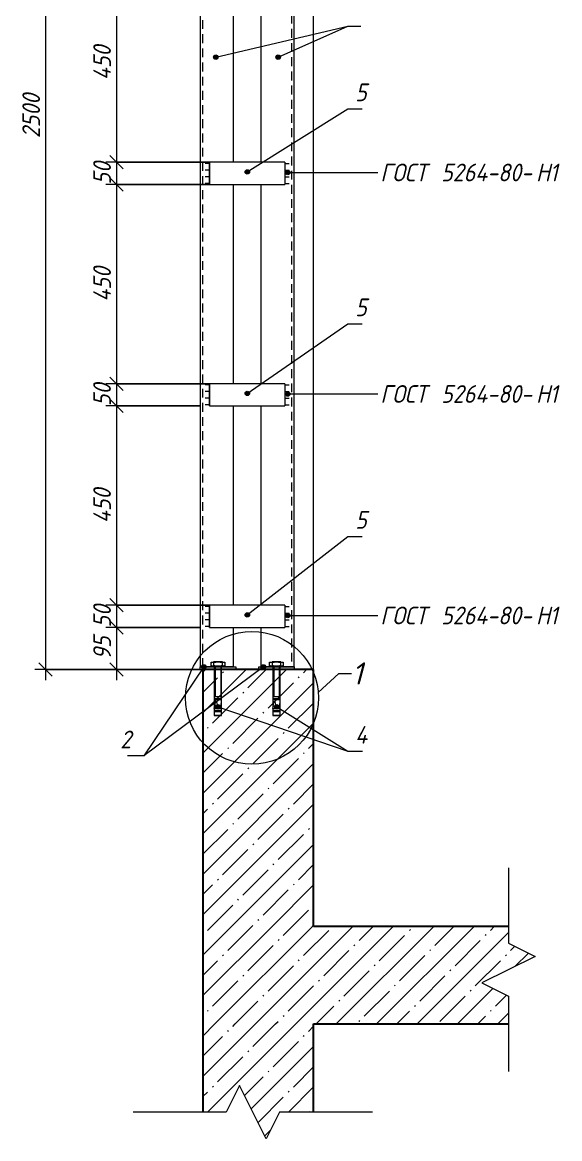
# Model space of a CAD drawing. Header units: millimetres. Extents: x -508 to 38670, y -99 to 8560.
# Drawn here: x -508 to 705, y 3641 to 6161 of the extents above; entities that cross this region are included whole.
import ezdxf

# ---------------------------------------------------------------- set-up
doc = ezdxf.new("R2010")
doc.units = ezdxf.units.MM
doc.linetypes.add('200_ШТРИХ_ш1п0_6_', pattern=[32, 20, -12])
for name, color, linetype, lineweight in [('A-ANNO-DIMS', 7, 'Continuous', 9), ('A-ANNO-DIMS-20', 7, 'Continuous', 9), ('A-DETL-1', 7, 'Continuous', 5), ('A-DETL-2', 7, '200_ШТРИХ_ш1п0_6_', 5), ('A-DETL-GENF-1', 7, 'Continuous', 5), ('A-FLOR-FNSH-1', 7, 'Continuous', 30), ('A-FLOR-PATT-1', 7, 'Continuous', 5), ('A-GENM', 7, 'Continuous', 9), ('A-GENM-IDEN', 7, 'Continuous', 9), ('A-WALL-1', 7, 'Continuous', 30), ('A-WALL-PATT-1', 7, 'Continuous', 5), ('G-ANNO-TEXT', 7, 'Continuous', 9), ('S-COLS', 7, 'Continuous', 9)]:
    doc.layers.add(name, color=color, linetype=linetype, lineweight=lineweight)
doc.styles.add('ISOCPEUR_I', font='isocpeui.ttf', dxfattribs={"width": 0.9, "height": 40})
doc.styles.add('ISOCPEUR_I_1', font='isocpeui.ttf', dxfattribs={"height": 50})
doc.dimstyles.new('ISO-2_0_0_9К_СРЕДНИЙ', dxfattribs={"dimscale": 304.8, "dimtxt": 39.839247, "dimasz": 0.098425, "dimexe": 0.07874, "dimexo": 0, "dimgap": 0, "dimtad": 1, "dimdec": 0, "dimzin": 0, "dimdsep": 46, "dimtxsty": 'ISOCPEUR_I', "dimblk1": 'OBLIQUE', "dimblk2": 'OBLIQUE', "dimsah": 1, "dimcen": 0.09, "dimdle": 0.07874, "dimazin": 0, "dimtfac": 1, "dimtdec": 4, "dimtix": 1, "dimtmove": 0, "dimatfit": 3, "dimfxl": 1, "dimtvp": 1, "dimtolj": 1, "dimtzin": 0, "dimarcsym": 2})
pattern_1 = [(45, (1427.15, 4305), (-45.6197, 45.6197), []), (45, (1472.766, 4305), (-45.6197, 45.6197), [80.645, -16.129, 2.682, -13.447])]

# ---------------------------------------------------------------- blocks, each defined once
blk = doc.blocks.new('Фахверк_Влож_Полоса боковая - Полоса_Фахверка-25655111-АР1_1_Ф-11 и Ф-11_1_2 эт_')
at = {"layer": 'A-GENM'}
for p, q in [((-85, 6795), (-85, 6845)), ((85, 6845), (-85, 6845)), ((85, 6845), (85, 6795)), ((-85, 6795), (85, 6795))]:
    blk.add_line(p, q, dxfattribs=at)
blk = doc.blocks.new('Фахверк_Влож_Уголок - Уголок_Фахверка-25655112-АР1_1_Ф-11 и Ф-11_1_2 эт_')
at = {"layer": 'A-GENM'}
for p, q in [((31, 7170), (31, 6845)), ((106, 4706), (106, 7170)), ((31, 6795), (31, 6345)), ((31, 6295), (31, 5845)), ((31, 5795), (31, 5345)), ((31, 5295), (31, 4845)), ((31, 4795), (31, 4706)), ((106, 4706), (31, 4706))]:
    blk.add_line(p, q, dxfattribs=at)
blk = doc.blocks.new('Фахверк_Влож_Полоса нижняя - Полоса_Фахверка-25617960-АР1_1_Ф-11 и Ф-11_1_2 эт_')
at = {"layer": 'A-GENM'}
for p, q in [((26, 4700), (26, 4706)), ((26, 4706), (106, 4706)), ((106, 4706), (106, 4700))]:
    blk.add_line(p, q, dxfattribs=at)
blk = doc.blocks.new('Фахверк_Влож_Полоса нижняя - Полоса_Фахверка-V1-АР1_1_Ф-11 и Ф-11_1_2 эт_')
at = {"layer": 'A-GENM'}
for p, q in [((-106, 4700), (-106, 4706)), ((-106, 4706), (-26, 4706)), ((-106, 4700), (-100, 4700)), ((-26, 4706), (-26, 4700))]:
    blk.add_line(p, q, dxfattribs=at)
blk = doc.blocks.new('Фахверк_Влож_Уголок - Уголок_Фахверка-25655113-АР1_1_Ф-11 и Ф-11_1_2 эт_')
at = {"layer": 'A-GENM'}
for p, q in [((-106, 7170), (-31, 7170)), ((-106, 7170), (-106, 4706)), ((-31, 6845), (-31, 7170)), ((-31, 6345), (-31, 6795)), ((-31, 5845), (-31, 6295)), ((-31, 5345), (-31, 5795)), ((-31, 4845), (-31, 5295)), ((-31, 4706), (-31, 4795)), ((-31, 4706), (-106, 4706))]:
    blk.add_line(p, q, dxfattribs=at)
blk = doc.blocks.new('DET_L_Линия разрыва1 - М20-27084405-АР1_1_Ф-11 и Ф-11_1_2 эт_')
at = {"layer": 'A-DETL-GENF-1'}
for p, q in [((590, 4252.5), (590, 4082.5)), ((590, 4082.5), (650, 4052.5)), ((650, 4052.5), (530, 3992.5)), ((530, 3992.5), (590, 3962.5)), ((590, 3962.5), (590, 3792.5))]:
    blk.add_line(p, q, dxfattribs=at)
blk = doc.blocks.new('DET_L_Линия разрыва1 - М20-27084429-АР1_1_Ф-11 и Ф-11_1_2 эт_')
at = {"layer": 'A-DETL-GENF-1'}
for p, q in [((-17.2, 3761), (-47.2, 3701)), ((42.8, 3641), (-17.2, 3761)), ((-47.2, 3701), (-257.2, 3701)), ((72.8, 3701), (42.8, 3641)), ((282.8, 3701), (72.8, 3701))]:
    blk.add_line(p, q, dxfattribs=at)
blk = doc.blocks.new('DIMBLOCK5-АР1_1_Ф-11 и Ф-11_1_2 эт_')
at = {"layer": 'A-ANNO-DIMS-20', "lineweight": 20}
for p, q in [((-295.3, 6295), (-310.3, 6310)), ((-295.3, 6295), (-280.3, 6280)), ((-295.3, 5845), (-310.3, 5860)), ((-295.3, 5845), (-280.3, 5830))]:
    blk.add_line(p, q, dxfattribs=at)
at = {"layer": 'A-ANNO-DIMS-20'}
for p, q in [((-85, 6295), (-319.3, 6295)), ((-295.3, 6295), (-295.3, 5845)), ((-295.3, 6295), (-85, 6295)), ((-85, 5845), (-319.3, 5845)), ((-295.3, 5845), (-85, 5845))]:
    blk.add_line(p, q, dxfattribs=at)
at = {"layer": 'A-ANNO-DIMS-20', "color": 0, "insert": (-347.6, 6030.5), "char_height": 40, "width": 94.695, "attachment_point": 1, "rotation": 90, "line_spacing_factor": 1.149209, "style": 'ISOCPEUR_I'}
blk.add_mtext('450', dxfattribs=at)
blk = doc.blocks.new('_Oblique')
at = {"color": 0, "linetype": 'ByBlock', "lineweight": -2}
blk.add_line((-0.5, -0.5), (0.5, 0.5), dxfattribs=at)
blk = doc.blocks.new('DIMBLOCK6-АР1_1_Ф-11 и Ф-11_1_2 эт_')
at = {"layer": 'A-ANNO-DIMS-20', "lineweight": 20}
for p, q in [((-295.3, 5845), (-310.3, 5860)), ((-295.3, 5845), (-280.3, 5830)), ((-295.3, 5795), (-310.3, 5810)), ((-295.3, 5795), (-280.3, 5780))]:
    blk.add_line(p, q, dxfattribs=at)
at = {"layer": 'A-ANNO-DIMS-20'}
for p, q in [((-85, 5845), (-319.3, 5845)), ((-295.3, 5845), (-295.3, 5795)), ((-295.3, 5845), (-85, 5845)), ((-85, 5795), (-319.3, 5795)), ((-295.3, 5795), (-85, 5795))]:
    blk.add_line(p, q, dxfattribs=at)
at = {"layer": 'A-ANNO-DIMS-20', "color": 0, "insert": (-347.6, 5794.7), "char_height": 40, "width": 60.678, "attachment_point": 1, "rotation": 90, "line_spacing_factor": 1.149209, "style": 'ISOCPEUR_I'}
blk.add_mtext('50', dxfattribs=at)
blk = doc.blocks.new('DIMBLOCK7-АР1_1_Ф-11 и Ф-11_1_2 эт_')
at = {"layer": 'A-ANNO-DIMS-20', "lineweight": 20}
for p, q in [((-295.3, 5795), (-310.3, 5810)), ((-295.3, 5795), (-280.3, 5780)), ((-295.3, 5345), (-310.3, 5360)), ((-295.3, 5345), (-280.3, 5330))]:
    blk.add_line(p, q, dxfattribs=at)
at = {"layer": 'A-ANNO-DIMS-20'}
for p, q in [((-85, 5795), (-319.3, 5795)), ((-295.3, 5795), (-295.3, 5345)), ((-295.3, 5795), (-85, 5795)), ((-85, 5345), (-319.3, 5345)), ((-295.3, 5345), (-85, 5345))]:
    blk.add_line(p, q, dxfattribs=at)
at = {"layer": 'A-ANNO-DIMS-20', "color": 0, "insert": (-347.6, 5530.5), "char_height": 40, "width": 94.695, "attachment_point": 1, "rotation": 90, "line_spacing_factor": 1.149209, "style": 'ISOCPEUR_I'}
blk.add_mtext('450', dxfattribs=at)
blk = doc.blocks.new('DIMBLOCK8-АР1_1_Ф-11 и Ф-11_1_2 эт_')
at = {"layer": 'A-ANNO-DIMS-20'}
for p, q in [((-85, 5345), (-319.3, 5345)), ((-295.3, 5345), (-295.3, 5295)), ((-295.3, 5345), (-85, 5345)), ((-106, 5295), (-319.3, 5295)), ((-295.3, 5295), (-106, 5295))]:
    blk.add_line(p, q, dxfattribs=at)
at = {"layer": 'A-ANNO-DIMS-20', "lineweight": 20}
for p, q in [((-295.3, 5345), (-310.3, 5360)), ((-295.3, 5345), (-280.3, 5330)), ((-295.3, 5295), (-310.3, 5310)), ((-295.3, 5295), (-280.3, 5280))]:
    blk.add_line(p, q, dxfattribs=at)
at = {"layer": 'A-ANNO-DIMS-20', "color": 0, "insert": (-347.6, 5294.7), "char_height": 40, "width": 60.678, "attachment_point": 1, "rotation": 90, "line_spacing_factor": 1.149209, "style": 'ISOCPEUR_I'}
blk.add_mtext('50', dxfattribs=at)
blk = doc.blocks.new('DIMBLOCK9-АР1_1_Ф-11 и Ф-11_1_2 эт_')
at = {"layer": 'A-ANNO-DIMS-20'}
for p, q in [((-106, 5295), (-319.3, 5295)), ((-295.3, 5295), (-295.3, 4845)), ((-295.3, 5295), (-106, 5295)), ((-85, 4845), (-319.3, 4845)), ((-295.3, 4845), (-85, 4845))]:
    blk.add_line(p, q, dxfattribs=at)
at = {"layer": 'A-ANNO-DIMS-20', "lineweight": 20}
for p, q in [((-295.3, 5295), (-310.3, 5310)), ((-295.3, 5295), (-280.3, 5280)), ((-295.3, 4845), (-310.3, 4860)), ((-295.3, 4845), (-280.3, 4830))]:
    blk.add_line(p, q, dxfattribs=at)
at = {"layer": 'A-ANNO-DIMS-20', "color": 0, "insert": (-347.6, 5030.5), "char_height": 40, "width": 94.695, "attachment_point": 1, "rotation": 90, "line_spacing_factor": 1.149209, "style": 'ISOCPEUR_I'}
blk.add_mtext('450', dxfattribs=at)
blk = doc.blocks.new('DIMBLOCK10-АР1_1_Ф-11 и Ф-11_1_2 эт_')
at = {"layer": 'A-ANNO-DIMS-20'}
for p, q in [((-85, 4845), (-319.3, 4845)), ((-295.3, 4845), (-295.3, 4795)), ((-295.3, 4845), (-85, 4845)), ((-106, 4795), (-319.3, 4795)), ((-295.3, 4795), (-106, 4795))]:
    blk.add_line(p, q, dxfattribs=at)
at = {"layer": 'A-ANNO-DIMS-20', "lineweight": 20}
for p, q in [((-295.3, 4845), (-310.3, 4860)), ((-295.3, 4845), (-280.3, 4830)), ((-295.3, 4795), (-310.3, 4810)), ((-295.3, 4795), (-280.3, 4780))]:
    blk.add_line(p, q, dxfattribs=at)
at = {"layer": 'A-ANNO-DIMS-20', "color": 0, "insert": (-347.6, 4794.7), "char_height": 40, "width": 60.678, "attachment_point": 1, "rotation": 90, "line_spacing_factor": 1.149209, "style": 'ISOCPEUR_I'}
blk.add_mtext('50', dxfattribs=at)
blk = doc.blocks.new('DIMBLOCK11-АР1_1_Ф-11 и Ф-11_1_2 эт_')
at = {"layer": 'A-ANNO-DIMS-20'}
for p, q in [((-106, 4795), (-319.3, 4795)), ((-295.3, 4795), (-295.3, 4676)), ((-295.3, 4795), (-106, 4795)), ((-100, 4700), (-319.3, 4700)), ((-295.3, 4700), (-100, 4700))]:
    blk.add_line(p, q, dxfattribs=at)
at = {"layer": 'A-ANNO-DIMS-20', "lineweight": 20}
for p, q in [((-295.3, 4795), (-310.3, 4810)), ((-295.3, 4795), (-280.3, 4780)), ((-295.3, 4700), (-310.3, 4715)), ((-295.3, 4700), (-280.3, 4685))]:
    blk.add_line(p, q, dxfattribs=at)
at = {"layer": 'A-ANNO-DIMS-20', "color": 0, "insert": (-347.6, 4722.2), "char_height": 40, "width": 60.678, "attachment_point": 1, "rotation": 90, "line_spacing_factor": 1.149209, "style": 'ISOCPEUR_I'}
blk.add_mtext('95', dxfattribs=at)
blk = doc.blocks.new('DIMBLOCK12-АР1_1_Ф-11 и Ф-11_1_2 эт_')
at = {"layer": 'A-ANNO-DIMS-20', "lineweight": 20}
for p, q in [((-455.3, 7200), (-470.3, 7215)), ((-455.3, 7200), (-440.3, 7185)), ((-455.3, 4700), (-470.3, 4715)), ((-455.3, 4700), (-440.3, 4685))]:
    blk.add_line(p, q, dxfattribs=at)
at = {"layer": 'A-ANNO-DIMS-20'}
for p, q in [((-455.3, 7224), (-455.3, 4676)), ((-100, 7200), (-479.3, 7200)), ((-455.3, 7200), (-100, 7200)), ((-100, 4700), (-479.3, 4700)), ((-455.3, 4700), (-100, 4700))]:
    blk.add_line(p, q, dxfattribs=at)
at = {"layer": 'A-ANNO-DIMS-20', "color": 0, "insert": (-507.6, 5899.4), "char_height": 40, "width": 121.356, "attachment_point": 1, "rotation": 90, "line_spacing_factor": 1.149209, "style": 'ISOCPEUR_I'}
blk.add_mtext('2500', dxfattribs=at)

msp = doc.modelspace()

# ---------------------------------------------------------------- hatches: boundary and pattern name
at = {"layer": 'A-FLOR-PATT-1'}
h = msp.add_hatch(dxfattribs=at)
h.set_pattern_fill('FP_1', color=256, style=0, pattern_type=2)
h.set_pattern_definition(pattern_1)
h.paths.add_polyline_path([(150, 3900), (590, 3900), (590, 3962.5), (530, 3992.5), (650, 4052.5), (590, 4082.5), (590, 4120), (-100, 4120), (-100, 3900)], flags=0)
at = {"layer": 'A-GENM-IDEN'}
h = msp.add_hatch(color=256, dxfattribs=at)
edge = h.paths.add_edge_path(flags=0)
edge.add_arc((-70.9, 6082.4), 5, 0, 360)
h = msp.add_hatch(color=256, dxfattribs=at)
edge = h.paths.add_edge_path(flags=0)
edge.add_arc((69.9, 6082.4), 5, 0, 360)
h = msp.add_hatch(color=256, dxfattribs=at)
edge = h.paths.add_edge_path(flags=0)
edge.add_arc((0.3, 5823.3), 5, 0, 360)
h = msp.add_hatch(color=256, dxfattribs=at)
edge = h.paths.add_edge_path(flags=0)
edge.add_arc((0.3, 5323.3), 5, 0, 360)
h = msp.add_hatch(color=256, dxfattribs=at)
edge = h.paths.add_edge_path(flags=0)
edge.add_arc((0.3, 4823.3), 5, 0, 360)
h = msp.add_hatch(color=256, dxfattribs=at)
edge = h.paths.add_edge_path(flags=0)
edge.add_arc((-97.8, 4706), 5, 0, 360)
h = msp.add_hatch(color=256, dxfattribs=at)
edge = h.paths.add_edge_path(flags=0)
edge.add_arc((36.5, 4706), 5, 0, 360)
h = msp.add_hatch(color=256, dxfattribs=at)
edge = h.paths.add_edge_path(flags=0)
edge.add_arc((-66.1, 4615.9), 5, 0, 360)
h = msp.add_hatch(color=256, dxfattribs=at)
edge = h.paths.add_edge_path(flags=0)
edge.add_arc((66.7, 4615.9), 5, 0, 360)
at = {"layer": 'A-WALL-PATT-1'}
h = msp.add_hatch(dxfattribs=at)
h.set_pattern_fill('FP_1', color=256, style=0, pattern_type=2)
h.set_pattern_definition(pattern_1)
h.paths.add_polyline_path([(-100, 4120), (150, 4120), (150, 4700), (-100, 4700)], flags=0)
h = msp.add_hatch(dxfattribs=at)
h.set_pattern_fill('FP_1', color=256, style=0, pattern_type=2)
h.set_pattern_definition(pattern_1)
h.paths.add_polyline_path([(42.8, 3641), (72.8, 3701), (150, 3701), (150, 3900), (-100, 3900), (-100, 3701), (-47.2, 3701), (-17.2, 3761), (12.8, 3701)], flags=0)
at = {"layer": 'G-ANNO-TEXT'}
h = msp.add_hatch(color=256, dxfattribs=at)
edge = h.paths.add_edge_path(flags=0)
edge.add_arc((91.5, 5822), 5, 0, 360)
h = msp.add_hatch(color=256, dxfattribs=at)
edge = h.paths.add_edge_path(flags=0)
edge.add_arc((91.5, 5322), 5, 0, 360)
h = msp.add_hatch(color=256, dxfattribs=at)
edge = h.paths.add_edge_path(flags=0)
edge.add_arc((91.5, 4822), 5, 0, 360)

# ---------------------------------------------------------------- linework, layer by layer
at = {"layer": 'A-DETL-1'}
for p, q in [((-85, 5842.5), (-95, 5842.5)), ((-85, 5827.5), (-95, 5827.5)), ((-85, 5845), (-85, 5795)), ((85, 5845), (85, 5795)), ((85, 5842.5), (95, 5842.5)), ((85, 5827.5), (95, 5827.5)), ((-85, 5812.5), (-95, 5812.5)), ((-85, 5797.5), (-95, 5797.5)), ((85, 5812.5), (95, 5812.5)), ((85, 5797.5), (95, 5797.5)), ((-85, 5342.5), (-95, 5342.5)), ((-85, 5345), (-85, 5295)), ((85, 5345), (85, 5295)), ((85, 5342.5), (95, 5342.5)), ((-85, 5327.5), (-95, 5327.5)), ((85, 5327.5), (95, 5327.5)), ((-85, 5312.5), (-95, 5312.5)), ((-85, 5297.5), (-95, 5297.5)), ((85, 5312.5), (95, 5312.5)), ((85, 5297.5), (95, 5297.5)), ((-85, 4842.5), (-95, 4842.5)), ((-85, 4845), (-85, 4795)), ((85, 4845), (85, 4795)), ((85, 4842.5), (95, 4842.5)), ((-85, 4827.5), (-95, 4827.5)), ((85, 4827.5), (95, 4827.5)), ((-85, 4812.5), (-95, 4812.5)), ((-85, 4797.5), (-95, 4797.5)), ((85, 4812.5), (95, 4812.5)), ((85, 4797.5), (95, 4797.5)), ((-81.4, 4716.4), (-75.9, 4717.2)), ((-81.4, 4708.2), (-81.4, 4716.4)), ((-56.1, 4717.2), (-75.9, 4717.2)), ((-75.9, 4717.2), (-75.9, 4707.4)), ((-56.1, 4717.2), (-50.6, 4716.4)), ((-56.1, 4707.4), (-56.1, 4717.2)), ((-50.6, 4716.4), (-50.6, 4708.2)), ((50.6, 4716.4), (56.1, 4717.2)), ((50.6, 4708.2), (50.6, 4716.4)), ((75.9, 4717.2), (56.1, 4717.2)), ((56.1, 4717.2), (56.1, 4707.4)), ((75.9, 4717.2), (81.4, 4716.4)), ((75.9, 4707.4), (75.9, 4717.2)), ((81.4, 4716.4), (81.4, 4708.2)), ((-75.9, 4707.4), (-81.4, 4708.2)), ((-53.3, 4707.4), (-78.7, 4707.4)), ((-78.7, 4707.4), (-78.7, 4706)), ((-53.3, 4706), (-78.7, 4706)), ((-56.1, 4707.4), (-75.9, 4707.4)), ((-74.3, 4706), (-74.3, 4596)), ((-72.2, 4706), (-72.2, 4638.9)), ((-71.5, 4706), (-69.5, 4706)), ((-59.8, 4706), (-59.8, 4638.9)), ((-57.7, 4596), (-57.7, 4706)), ((-50.6, 4708.2), (-56.1, 4707.4)), ((-53.3, 4706), (-53.3, 4707.4)), ((56.1, 4707.4), (50.6, 4708.2)), ((78.7, 4707.4), (53.3, 4707.4)), ((53.3, 4707.4), (53.3, 4706)), ((78.7, 4706), (53.3, 4706)), ((75.9, 4707.4), (56.1, 4707.4)), ((57.7, 4706), (57.7, 4596)), ((59.8, 4706), (59.8, 4638.9)), ((60.5, 4706), (62.5, 4706)), ((72.2, 4706), (72.2, 4638.9)), ((74.3, 4596), (74.3, 4706)), ((81.4, 4708.2), (75.9, 4707.4)), ((78.7, 4706), (78.7, 4707.4)), ((-74.3, 4638.9), (-57.7, 4638.9)), ((57.7, 4638.9), (74.3, 4638.9)), ((-74.3, 4634.8), (-57.7, 4634.8)), ((-74.3, 4632.7), (-57.7, 4632.7)), ((-74.3, 4611.8), (-57.7, 4611.8)), ((-72.2, 4634.8), (-72.2, 4632.7)), ((-72.1, 4634.8), (-72.1, 4632.7)), ((57.7, 4634.8), (74.3, 4634.8)), ((57.7, 4632.7), (74.3, 4632.7)), ((57.7, 4611.8), (74.3, 4611.8)), ((59.8, 4634.8), (59.8, 4632.7)), ((59.9, 4634.8), (59.9, 4632.7)), ((-74.3, 4607.6), (-57.7, 4607.6)), ((-57.7, 4596), (-74.3, 4596)), ((-74.3, 4596), (-57.7, 4596)), ((-73.3, 4605.6), (-58.7, 4605.6)), ((57.7, 4607.6), (74.3, 4607.6)), ((74.3, 4596), (57.7, 4596)), ((57.7, 4596), (74.3, 4596)), ((58.7, 4605.6), (73.3, 4605.6))]:
    msp.add_line(p, q, dxfattribs=at)
msp.add_circle((10.7, 4636.1), 150, dxfattribs=at)
for centre, radius, start, end in [((-78.3, 4711.9), 4.23, 56.0803, 137.7236), ((-66, 4673.5), 42.8, 76.6145, 103.3855), ((-53.7, 4711.9), 4.23, 42.2764, 123.9197), ((53.7, 4711.9), 4.23, 56.0803, 137.7236), ((66, 4673.5), 42.8, 76.6145, 103.3855), ((78.3, 4711.9), 4.23, 42.2764, 123.9197), ((-78.3, 4712.7), 4.23, 222.2764, 303.9197), ((-66, 4751.2), 42.8, 256.6145, 283.3855), ((-53.7, 4712.7), 4.23, 236.0803, 317.7236), ((53.7, 4712.7), 4.23, 222.2764, 303.9197), ((66, 4751.2), 42.8, 256.6145, 283.3855), ((78.3, 4712.7), 4.23, 236.0803, 317.7236), ((-73.1, 4606.9), 1.38, 210.8995, 261.2766), ((-58.9, 4606.9), 1.38, 278.7234, 329.1005), ((58.9, 4606.9), 1.38, 210.8995, 261.2766), ((73.1, 4606.9), 1.38, 278.7234, 329.1005)]:
    msp.add_arc(centre, radius, start, end, dxfattribs=at)
for points in [[(-74.3, 4611.8), (-73.1, 4616.5), (-70.6, 4642), (-66.9, 4604.5), (-57.7, 4616.5), (-57.7, 4627.5)], [(57.7, 4611.8), (58.9, 4616.5), (61.4, 4642), (65.1, 4604.5), (74.3, 4616.5), (74.3, 4627.5)]]:
    msp.add_open_spline(points, degree=3, knots=[3.947128, 3.947128, 3.947128, 3.947128, 10.095996, 20.129437, 28.583816, 28.583816, 28.583816, 28.583816], dxfattribs=at)
at = {"layer": 'A-DETL-2'}
for p, q in [((-100, 4706), (-100, 7170)), ((100, 7170), (100, 4706))]:
    msp.add_line(p, q, dxfattribs=at)
at = {"layer": 'A-FLOR-FNSH-1'}
for p, q in [((-100, 4120), (-100, 3900)), ((590, 4120), (150, 4120)), ((150, 3900), (590, 3900))]:
    msp.add_line(p, q, dxfattribs=at)
at = {"layer": 'A-GENM-IDEN'}
for p, q in [((-70.9, 6082.4), (227.1, 6152.3)), ((69.9, 6082.4), (227.1, 6152.3)), ((227.1, 6152.3), (256.4, 6152.3)), ((227.1, 6152.3), (256.4, 6152.3)), ((0.3, 5823.3), (227.1, 5965.7)), ((227.1, 5965.7), (259.3, 5965.7)), ((0.3, 5323.3), (227.1, 5480.4)), ((227.1, 5480.4), (259.3, 5480.4)), ((0.3, 4823.3), (227.1, 5000.5)), ((227.1, 5000.5), (259.3, 5000.5)), ((36.5, 4706), (-233.1, 4504.9)), ((-97.8, 4706), (-233.1, 4504.9)), ((-66.1, 4615.9), (227.1, 4515.5)), ((66.7, 4615.9), (227.1, 4515.5)), ((227.1, 4515.5), (259.9, 4515.5)), ((227.1, 4515.5), (259.9, 4515.5)), ((-233.1, 4504.9), (-270.4, 4504.9)), ((-233.1, 4504.9), (-270.4, 4504.9))]:
    msp.add_line(p, q, dxfattribs=at)
for centre in [(-70.9, 6082.4), (69.9, 6082.4), (0.3, 5823.3), (0.3, 5323.3), (0.3, 4823.3), (-97.8, 4706), (36.5, 4706), (-66.1, 4615.9), (66.7, 4615.9)]:
    msp.add_circle(centre, 5, dxfattribs=at)
at = {"layer": 'A-WALL-1'}
for p, q in [((150, 4700), (-100, 4700)), ((-100, 4700), (-100, 4120)), ((150, 4120), (150, 4700)), ((-100, 3900), (-100, 3701)), ((150, 3701), (150, 3900))]:
    msp.add_line(p, q, dxfattribs=at)
at = {"layer": 'G-ANNO-TEXT'}
for p, q in [((91.5, 5822), (294.6, 5822)), ((91.5, 5322), (294.6, 5322)), ((91.5, 4822), (294.6, 4822)), ((160.1, 4648.4), (207.1, 4691.2)), ((207.1, 4691.2), (235.7, 4691.2))]:
    msp.add_line(p, q, dxfattribs=at)
for centre in [(91.5, 5822), (91.5, 5322), (91.5, 4822)]:
    msp.add_circle(centre, 5, dxfattribs=at)
at = {"layer": 'S-COLS'}
msp.add_line((150, 4700), (150, 7200), dxfattribs=at)

# ---------------------------------------------------------------- block references
at = {"layer": 'A-DETL-GENF-1'}
for name in ['DET_L_Линия разрыва1 - М20-27084405-АР1_1_Ф-11 и Ф-11_1_2 эт_', 'DET_L_Линия разрыва1 - М20-27084429-АР1_1_Ф-11 и Ф-11_1_2 эт_']:
    msp.add_blockref(name, (0, 0), dxfattribs=at)
at = {"layer": 'A-GENM'}
for name, p in [('Фахверк_Влож_Уголок - Уголок_Фахверка-25655113-АР1_1_Ф-11 и Ф-11_1_2 эт_', (0, 0)), ('Фахверк_Влож_Уголок - Уголок_Фахверка-25655112-АР1_1_Ф-11 и Ф-11_1_2 эт_', (0, 0)), ('Фахверк_Влож_Полоса боковая - Полоса_Фахверка-25655111-АР1_1_Ф-11 и Ф-11_1_2 эт_', (0, -1000)), ('Фахверк_Влож_Полоса боковая - Полоса_Фахверка-25655111-АР1_1_Ф-11 и Ф-11_1_2 эт_', (0, -1500)), ('Фахверк_Влож_Полоса боковая - Полоса_Фахверка-25655111-АР1_1_Ф-11 и Ф-11_1_2 эт_', (0, -2000)), ('Фахверк_Влож_Полоса нижняя - Полоса_Фахверка-V1-АР1_1_Ф-11 и Ф-11_1_2 эт_', (0, 0)), ('Фахверк_Влож_Полоса нижняя - Полоса_Фахверка-25617960-АР1_1_Ф-11 и Ф-11_1_2 эт_', (0, 0))]:
    msp.add_blockref(name, p, dxfattribs=at)

# ---------------------------------------------------------------- texts
at = {"layer": 'A-GENM-IDEN', "char_height": 40, "attachment_point": 1, "style": 'ISOCPEUR_I'}
for s, insert, width in [('\\fISOCPEUR|b0|i1|c204|p34|;\\W.9;5', (243.8, 6022.9), 31.747), ('\\fISOCPEUR|b0|i1|c204|p34|;\\W.9;5', (243.8, 5537.6), 31.747), ('\\fISOCPEUR|b0|i1|c204|p34|;\\W.9;5', (243.8, 5057.7), 31.747), ('\\fISOCPEUR|b0|i1|c204|p34|;\\W.9;2', (-286.5, 4562.1), 31.747), ('\\fISOCPEUR|b0|i1|c204|p34|;\\W.9;2', (-286.5, 4562.1), 31.747), ('\\fISOCPEUR|b0|i1|c204|p34|;\\W.9;4', (243.8, 4572.7), 37.519), ('\\fISOCPEUR|b0|i1|c204|p34|;\\W.9;4', (243.8, 4572.7), 37.519)]:
    msp.add_mtext(s, dxfattribs=dict(at, insert=insert, width=width))
at = {"layer": 'G-ANNO-TEXT', "attachment_point": 1}
for s, insert, char_height, width, style in [('ГОСТ', (300.6, 5842), 40, 138.532, 'ISOCPEUR_I'), (' 5264-80-', (414.9, 5842), 40, 287.164, 'ISOCPEUR_I'), ('\\fISOCPEUR|b0|i1|c204|p34|;\\W.9;Н', (651.9, 5842), 40, 37.519, 'ISOCPEUR_I'), ('\\fISOCPEUR|b0|i1|c204|p34|;\\W.9;1', (682.8, 5842), 40, 23.089, 'ISOCPEUR_I'), ('ГОСТ', (300.6, 5342), 40, 138.532, 'ISOCPEUR_I'), (' 5264-80-', (414.9, 5342), 40, 287.164, 'ISOCPEUR_I'), ('\\fISOCPEUR|b0|i1|c204|p34|;\\W.9;Н', (651.9, 5342), 40, 37.519, 'ISOCPEUR_I'), ('\\fISOCPEUR|b0|i1|c204|p34|;\\W.9;1', (682.8, 5342), 40, 23.089, 'ISOCPEUR_I'), ('ГОСТ', (300.6, 4842), 40, 138.532, 'ISOCPEUR_I'), (' 5264-80-', (414.9, 4842), 40, 287.164, 'ISOCPEUR_I'), ('\\fISOCPEUR|b0|i1|c204|p34|;\\W.9;Н', (651.9, 4842), 40, 37.519, 'ISOCPEUR_I'), ('\\fISOCPEUR|b0|i1|c204|p34|;\\W.9;1', (682.8, 4842), 40, 23.089, 'ISOCPEUR_I'), ('\\fISOCPEUR|b0|i1|c204|p34|;1', (235.7, 4716.2), 50, 32.068, 'ISOCPEUR_I_1')]:
    msp.add_mtext(s, dxfattribs=dict(at, insert=insert, char_height=char_height, width=width, style=style))

# ---------------------------------------------------------------- dimensions: what is measured, and where the dimension line sits
at = {"layer": 'A-ANNO-DIMS'}
for base, p1, p2, override, picture, middle in [((-455.3, 4700), (-100, 7200), (-100, 4700), {"dimpost": '<>', "dimfxl": 2500}, 'DIMBLOCK12-АР1_1_Ф-11 и Ф-11_1_2 эт_', (-475.3, 5950)), ((-295.3, 5845), (-85, 6295), (-85, 5845), {"dimpost": '<>', "dimfxl": 450}, 'DIMBLOCK5-АР1_1_Ф-11 и Ф-11_1_2 эт_', (-315.3, 6070)), ((-295.3, 5795), (-85, 5845), (-85, 5795), {"dimpost": '<>', "dimfxl": 50}, 'DIMBLOCK6-АР1_1_Ф-11 и Ф-11_1_2 эт_', (-315.3, 5820)), ((-295.3, 5345), (-85, 5795), (-85, 5345), {"dimpost": '<>', "dimfxl": 450}, 'DIMBLOCK7-АР1_1_Ф-11 и Ф-11_1_2 эт_', (-315.3, 5570)), ((-295.3, 5295), (-85, 5345), (-106, 5295), {"dimpost": '<>', "dimfxl": 54.230987}, 'DIMBLOCK8-АР1_1_Ф-11 и Ф-11_1_2 эт_', (-315.3, 5320)), ((-295.3, 4845), (-106, 5295), (-85, 4845), {"dimpost": '<>', "dimfxl": 450.489734}, 'DIMBLOCK9-АР1_1_Ф-11 и Ф-11_1_2 эт_', (-315.3, 5070)), ((-295.3, 4795), (-85, 4845), (-106, 4795), {"dimpost": '<>', "dimfxl": 54.230987}, 'DIMBLOCK10-АР1_1_Ф-11 и Ф-11_1_2 эт_', (-315.3, 4820)), ((-295.3, 4700), (-106, 4795), (-100, 4700), {"dimpost": '<>', "dimfxl": 95.189285}, 'DIMBLOCK11-АР1_1_Ф-11 и Ф-11_1_2 эт_', (-315.3, 4747.5))]:
    dim = msp.add_linear_dim(base=base, p1=p1, p2=p2, angle=90, dimstyle='ISO-2_0_0_9К_СРЕДНИЙ', override=override, dxfattribs=at)
    dim.commit()
    dim.dimension.update_dxf_attribs({"geometry": picture, "text_midpoint": middle})

doc.saveas('drawing.dxf')
